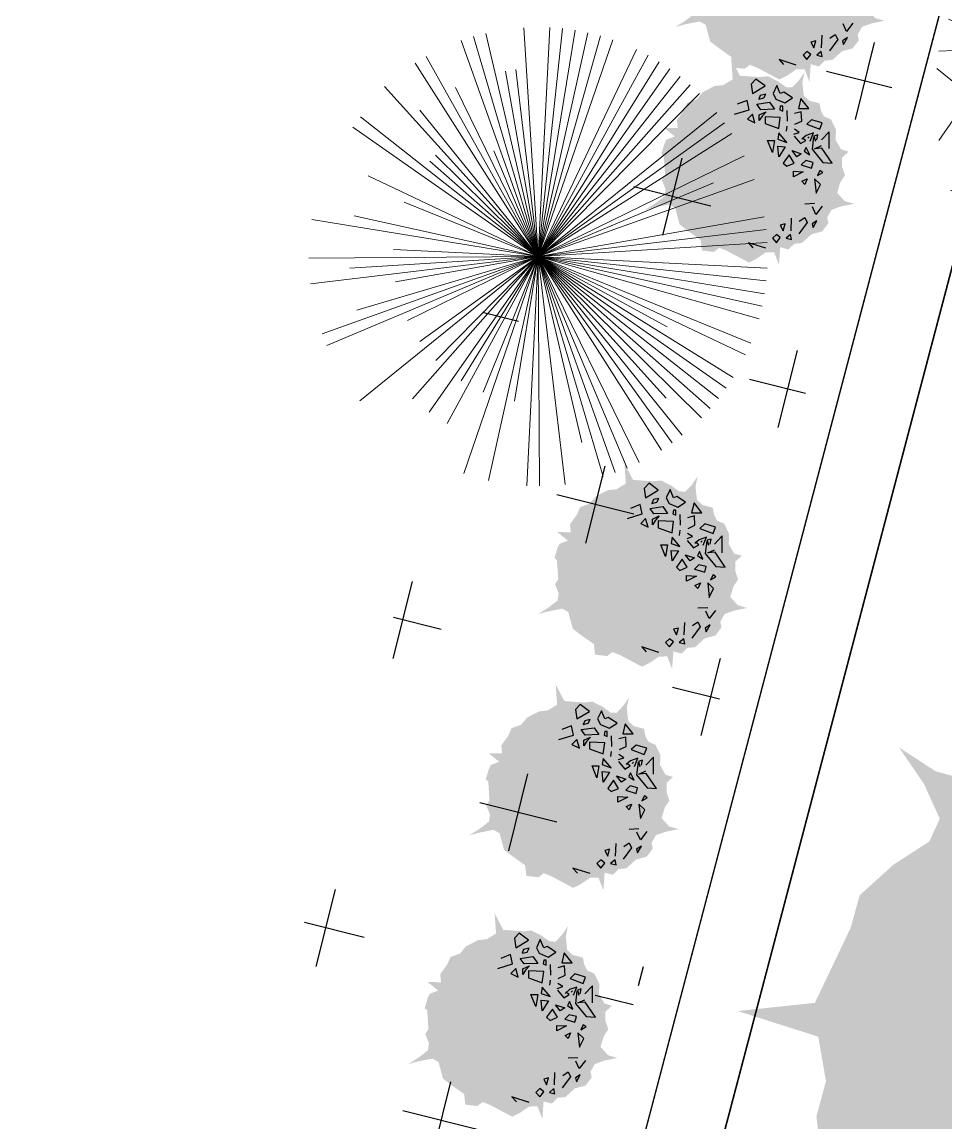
# Model space of a CAD drawing. Header units: millimetres. Extents: x 1933 to 24107, y 1228 to 18074.
# Drawn here: x 4889 to 6737, y 14646 to 16848 of the extents above; entities that cross this region are included whole.
import ezdxf

# ---------------------------------------------------------------- set-up
doc = ezdxf.new("R2010")
doc.units = ezdxf.units.MM
doc.layers.add('marc det', color=74, linetype='Continuous', lineweight=18)
doc.styles.add('ATTR', font='romans.shx', dxfattribs={"width": 0.8, "height": 0.470416})

# ---------------------------------------------------------------- blocks, each defined once
blk = doc.blocks.new('tree')
at = {"lineweight": 40}
h = blk.add_hatch(color=3, dxfattribs=at)
h.paths.add_polyline_path([(84231.3, 35912.4), (84146.1, 35942.2), (84091.9, 35882.6), (84169.3, 35852.8)])
h.paths.add_polyline_path([(84396.8, 35725), (84396.8, 35811.9), (84493.6, 35811.9), (84474.2, 35737.4)])
h.paths.add_polyline_path([(84138.3, 35525.2), (84053.1, 35485.5), (84084.1, 35406), (84153.8, 35455.7)])
h.paths.add_polyline_path([(84153.8, 34850.1), (84091.9, 34790.5), (84115.1, 34721), (84177, 34760.7)])
h.paths.add_polyline_path([(84512, 35088.3), (84434.6, 35038.7), (84442.3, 34939.4), (84519.7, 34999)])
h.paths.add_polyline_path([(84832.4, 34483.9), (84784, 34421.9), (84842.1, 34335), (84909.9, 34409.5)])
h.paths.add_polyline_path([(85114.1, 34634.1), (85114.1, 34574.5), (85152.8, 34544.8), (85230.3, 34544.8), (85214.8, 34624.2), (85168.3, 34634.1)])
h.paths.add_polyline_path([(85481, 34260.6), (85403.6, 34310.2), (85297.1, 34248.2), (85393.9, 34198.5)])
h.paths.add_polyline_path([(85810.1, 34359.8), (85868.2, 34397.1), (85936, 34335), (85877.9, 34297.8)])
h.paths.add_polyline_path([(86013.4, 34682.5), (85984.4, 34620.5), (86042.5, 34558.4), (86071.5, 34620.5)])
h.paths.add_polyline_path([(85950.5, 34946.9), (85950.5, 35016.4), (86043.4, 35066), (86043.4, 34986.6)])
h.paths.add_polyline_path([(86390, 35217.4), (86467.5, 35267), (86529.4, 35217.4), (86459.7, 35167.8)])
h.paths.add_polyline_path([(86353.2, 35435.8), (86376.4, 35485.5), (86477.1, 35485.5), (86430.7, 35425.9)])
h.paths.add_polyline_path([(86149, 35576.1), (86100.6, 35613.3), (86119.9, 35687.8), (86168.3, 35675.3)])
h.paths.add_polyline_path([(85597.2, 35936), (85558.4, 35873.9), (85655.3, 35799.4), (85684.3, 35886.3)])
h.paths.add_polyline_path([(85858.5, 36345.5), (85771.4, 36320.7), (85771.4, 36246.2), (85858.5, 36258.6)])
h.paths.add_polyline_path([(85483.9, 36403.8), (85569.1, 36443.5), (85623.3, 36393.9), (85553.6, 36354.2)])
h.paths.add_polyline_path([(84963.1, 36451), (84846.9, 36421.2), (84924.4, 36361.6), (85032.8, 36381.5)])
h.paths.add_polyline_path([(84517.8, 36359.2), (84494.6, 36279.7), (84564.3, 36230.1), (84587.5, 36309.5)])
h.paths.add_polyline_path([(85207.1, 35356.4), (85168.3, 35346.5), (85160.6, 35316.7), (85191.6, 35326.6)])
at = {"lineweight": 60}
h = blk.add_hatch(color=46, dxfattribs=at)
h.paths.add_polyline_path([(85207.1, 35356.4), (85168.3, 35346.5), (85160.6, 35316.7), (85191.6, 35326.6)], flags=16)
h.paths.add_polyline_path([(84323.9, 34474.4), (84641.7, 34800.4), (84750.1, 35088.3), (84912.8, 35187.6), (85098.6, 35207.5), (85145.1, 34919.5), (85052.2, 34661.4), (84541, 34373.5), (85090.9, 34611.8), (85222.5, 34889.8), (85199.3, 35197.6), (85439.4, 34919.5), (85416.2, 34641.6), (85524.6, 34403.3), (85462.6, 34631.6), (85787.9, 34462.8), (85470.4, 34681.3), (85501.3, 34869.9), (85803.4, 34879.8), (85493.6, 34929.5), (85253.5, 35227.3), (85795.6, 35416), (86291.3, 35386.2), (86082.2, 35435.8), (86260.3, 35703.9), (86028, 35445.8), (85803.4, 35465.6), (86229.3, 36051.4), (85702.7, 35455.7), (85261.3, 35346.5), (85121.9, 35862.7), (85307.7, 35972), (85633, 35932.2), (85354.2, 36021.6), (85416.2, 36091.1), (85392.9, 36339.3), (85385.2, 36101), (85067.7, 35962), (85052.2, 35842.9), (84959.2, 35962), (84843.1, 36190.4), (84889.5, 35912.4), (85075.4, 35644.3), (85114.1, 35316.7), (84719.2, 35564.9), (84502.3, 35912.4), (84688.2, 35545), (84974.7, 35277), (84742.4, 35167.8), (84680.4, 35167.8), (84378.4, 35723.7), (84444.2, 35520.2), (84169.3, 35535.1), (84486.8, 35465.6), (84610.7, 35138), (84272.8, 35168.9), (84657.2, 35078.4), (84595.3, 34830.2)])
at = {"color": 62}
for p, q in [((85182.6, 36608.4), (85028.9, 36359.2)), ((85307.7, 36597.4), (85392.9, 36319.4)), ((84757.9, 36250), (84812.1, 36547.8)), ((85425.8, 36351.7), (85619.4, 36540.4)), ((85594.3, 35972), (85803.4, 36428.7)), ((84533.3, 36418.7), (84843.1, 36190.4)), ((84525.6, 35912.4), (84432.6, 36359.2)), ((85028.9, 36359.2), (84943.7, 36041.4)), ((85385.2, 36101), (85392.9, 36339.3)), ((85408.4, 36349.2), (85416.2, 36091.1)), ((86082.2, 36240), (86035.7, 35842.9)), ((84471.3, 36170.5), (84239, 36180.4)), ((84843.1, 36190.4), (84889.5, 35912.4)), ((85633, 35932.2), (86159.6, 36150.7)), ((85067.7, 35962), (85377.4, 36101)), ((85416.2, 36091.1), (85354.2, 36021.6)), ((84502.3, 35912.4), (84153.8, 36071.2)), ((84153.8, 36061.3), (84293.2, 35773.4)), ((84943.7, 36041.4), (84959.2, 35962)), ((85702.7, 35455.7), (86229.3, 36061.3)), ((86229.3, 36051.4), (85803.4, 35465.6)), ((85361.9, 36021.6), (85594.3, 35972)), ((84959.2, 35962), (85052.2, 35842.9)), ((85052.2, 35842.9), (85067.7, 35962)), ((85121.9, 35862.7), (85307.7, 35972)), ((85307.7, 35972), (85633, 35932.2)), ((84688.2, 35545), (84502.3, 35912.4)), ((84719.2, 35564.9), (84525.6, 35912.4)), ((84889.5, 35912.4), (85075.4, 35644.3)), ((86268, 35703.9), (86299, 35932.2)), ((84378.4, 35723.7), (84045.4, 35872.7)), ((85253.5, 35356.4), (85121.9, 35862.7)), ((84177, 35803.2), (83991.2, 35763.5)), ((84680.4, 35167.8), (84378.4, 35723.7)), ((86028, 35445.8), (86260.3, 35703.9)), ((86260.3, 35703.9), (86082.2, 35445.8)), ((86268, 35703.9), (86407.4, 35654.2)), ((83967.9, 35654.2), (84184.8, 35555)), ((84440.4, 35535.1), (84378.4, 35664.2)), ((85075.4, 35644.3), (85114.1, 35326.6)), ((84184.8, 35555), (84448.1, 35505.3)), ((84974.7, 35286.9), (84688.2, 35545)), ((85114.1, 35316.7), (84719.2, 35564.9)), ((86283.5, 35416), (86422.9, 35574.8)), ((84169.3, 35535.1), (83929.2, 35525.2)), ((84486.8, 35465.6), (84169.3, 35535.1)), ((84448.1, 35505.3), (84440.4, 35535.1)), ((84277.7, 35167.8), (83921.5, 35455.7)), ((84610.7, 35138), (84486.8, 35465.6)), ((85261.3, 35346.5), (85702.7, 35455.7)), ((85803.4, 35465.6), (86028, 35445.8)), ((85253.5, 35227.3), (85795.6, 35416)), ((85795.6, 35416), (86291.3, 35386.2)), ((86082.2, 35435.8), (86283.5, 35416)), ((86291.3, 35386.2), (86415.2, 35108.2)), ((84053.1, 35346.5), (83929.2, 35167.8)), ((84974.7, 35277), (84742.4, 35167.8)), ((85098.6, 35207.5), (84912.8, 35187.6)), ((85098.6, 35207.5), (85145.1, 34919.5)), ((85199.3, 35197.6), (85439.4, 34919.5)), ((85253.5, 35217.4), (85493.6, 34929.5)), ((84277.7, 35167.8), (84107.3, 34969.2)), ((84657.2, 35078.4), (84277.7, 35167.8)), ((84285.5, 35167.8), (84610.7, 35138)), ((84742.4, 35167.8), (84680.4, 35167.8)), ((84912.8, 35187.6), (84750.1, 35088.3)), ((85199.3, 35187.6), (85222.5, 34889.8)), ((84595.3, 34830.2), (84657.2, 35078.4)), ((84750.1, 35088.3), (84641.7, 34800.4)), ((84169.3, 35028.8), (84246.7, 34860)), ((84084.1, 34909.6), (83975.7, 34969.2)), ((84107.3, 34969.2), (84053.1, 34790.5)), ((85493.6, 34929.5), (86376.4, 34929.5)), ((85145.1, 34919.5), (85052.2, 34661.4)), ((85222.5, 34889.8), (85090.9, 34611.8)), ((85439.4, 34919.5), (85416.2, 34641.6)), ((84246.7, 34860), (84177, 34582)), ((85501.3, 34869.9), (85470.4, 34681.3)), ((85501.3, 34869.9), (85803.4, 34879.8)), ((85803.4, 34879.8), (85935, 34621.7)), ((84293.2, 34433.1), (84587.5, 34830.2)), ((84641.7, 34800.4), (84293.2, 34443)), ((85880.8, 34730.9), (86182.8, 34641.6)), ((85470.4, 34681.3), (85787.9, 34482.7)), ((85052.2, 34661.4), (84541, 34383.4)), ((85416.2, 34641.6), (85524.6, 34403.3)), ((85454.9, 34641.6), (85648.5, 34184.9)), ((85462.6, 34631.6), (85787.9, 34462.8)), ((85090.9, 34611.8), (84541, 34373.5)), ((85787.9, 34482.7), (86074.4, 34413.2)), ((85787.9, 34462.8), (85803.4, 34254.4)), ((84703.7, 34433.1), (84726.9, 34174.9)), ((85524.6, 34403.3), (85447.1, 34115.4)), ((84541, 34373.5), (84502.3, 34284.1))]:
    blk.add_line(p, q, dxfattribs=at)
for points in [[(84963.1, 36451), (84846.9, 36421.2), (84924.4, 36361.6), (85032.8, 36381.5)], [(85483.9, 36403.8), (85569.1, 36443.5), (85623.3, 36393.9), (85553.6, 36354.2)], [(84517.8, 36359.2), (84494.6, 36279.7), (84564.3, 36230.1), (84587.5, 36309.5)], [(85858.5, 36345.5), (85771.4, 36320.7), (85771.4, 36246.2), (85858.5, 36258.6)], [(84231.3, 35912.4), (84146.1, 35942.2), (84091.9, 35882.6), (84169.3, 35852.8)], [(85597.2, 35936), (85558.4, 35873.9), (85655.3, 35799.4), (85684.3, 35886.3)], [(84396.8, 35725), (84396.8, 35811.9), (84493.6, 35811.9), (84474.2, 35737.4)], [(86149, 35576.1), (86100.6, 35613.3), (86119.9, 35687.8), (86168.3, 35675.3)], [(84138.3, 35525.2), (84053.1, 35485.5), (84084.1, 35406), (84153.8, 35455.7)], [(86353.2, 35435.8), (86376.4, 35485.5), (86477.1, 35485.5), (86430.7, 35425.9)], [(85207.1, 35356.4), (85168.3, 35346.5), (85160.6, 35316.7), (85191.6, 35326.6)], [(86390, 35217.4), (86467.5, 35267), (86529.4, 35217.4), (86459.7, 35167.8)], [(84512, 35088.3), (84434.6, 35038.7), (84442.3, 34939.4), (84519.7, 34999)], [(85950.5, 34946.9), (85950.5, 35016.4), (86043.4, 35066), (86043.4, 34986.6)], [(84153.8, 34850.1), (84091.9, 34790.5), (84115.1, 34721), (84177, 34760.7)], [(86013.4, 34682.5), (85984.4, 34620.5), (86042.5, 34558.4), (86071.5, 34620.5)], [(85114.1, 34634.1), (85114.1, 34574.5), (85152.8, 34544.8), (85230.3, 34544.8), (85214.8, 34624.2), (85168.3, 34634.1)], [(84832.4, 34483.9), (84784, 34421.9), (84842.1, 34335), (84909.9, 34409.5)], [(85810.1, 34359.8), (85868.2, 34397.1), (85936, 34335), (85877.9, 34297.8)], [(85481, 34260.6), (85403.6, 34310.2), (85297.1, 34248.2), (85393.9, 34198.5)]]:
    blk.add_lwpolyline(points, close=True, dxfattribs=at)
at = {"style": 'ATTR', "width": 0.8, "flags": 9}
blk.add_attdef('ESTCODE', (85168.3, 35346.5), '', height=0.00522, dxfattribs=at)

msp = doc.modelspace()

# ---------------------------------------------------------------- hatches: boundary and pattern name
h = msp.add_hatch()
h.set_pattern_fill('CROSS', color=92, scale=50, angle=75.9543, style=0)
h.set_pattern_definition([(75.9543, (117758.94, -400964.55), (-230.95161, 385.06344), [158.75, -476.25]), (165.9543, (117855.2, -400906.8), (-385.06344, -230.95161), [158.75, -476.25])])
h.paths.add_polyline_path([(6337.3, 18073.6), (3983.1, 10004.2), (4310.6, 9915.5, 0.425509), (4781.4, 10237.2), (5123.8, 11376.4), (6728.2, 17069.7, 0.355067)])
at = {"layer": 'marc det'}
for points in [[(6256.6, 16842.1), (6265.5, 16808.9), (6279.5, 16797.9), (6307.7, 16777.9), (6310.1, 16756.8), (6334.4, 16754), (6344.7, 16762.1), (6360.1, 16756), (6403.9, 16732.7), (6419, 16740.2), (6437.8, 16753), (6454.4, 16753.2), (6464.1, 16727.8), (6466.6, 16763.3), (6482.9, 16758.9), (6494.9, 16770.3), (6510.1, 16771.8), (6529.2, 16789.2), (6550.6, 16795), (6562.8, 16811.1), (6560.5, 16822.8), (6569.4, 16838.2), (6589.3, 16845.2), (6614.5, 16850.1), (6595.6, 16855.6), (6580.4, 16872.3), (6587, 16893.4), (6596.1, 16907.4), (6590.3, 16924.5), (6590.3, 16942.7), (6603.4, 16954.4), (6588.3, 16959.1), (6577.4, 16978.2), (6578.2, 16998.1), (6568.2, 17019), (6553.9, 17025.3), (6548.2, 17036.3), (6545.3, 17051), (6525.3, 17056.2), (6513.8, 17066.1), (6510.9, 17092.9), (6515.2, 17113.5), (6503.2, 17095.9), (6490.4, 17082.8), (6478.4, 17083.5), (6461.8, 17095.4), (6442.1, 17105.2), (6425.8, 17103.5), (6386.1, 17106.4), (6368.9, 17139.5), (6371.5, 17098.9), (6353, 17087.7), (6335.6, 17085.8), (6311.9, 17073.5), (6299.3, 17058.9), (6280.5, 17052.1), (6273.9, 17037.1), (6260, 17017.7), (6261.6, 17001.6), (6234.6, 17002), (6255.8, 16984.9), (6239.2, 16978.6), (6234.9, 16970.2), (6229, 16949.8), (6233.8, 16945.6), (6236.5, 16908.1), (6230.2, 16897.7), (6237.4, 16879.4), (6235.4, 16865.3), (6216.8, 16851), (6195.7, 16837.7), (6216, 16843.2), (6244.6, 16848.8)], [(6195.5, 16476), (6204.4, 16442.8), (6218.4, 16431.8), (6246.6, 16411.8), (6249.1, 16390.7), (6273.3, 16387.9), (6283.6, 16396), (6299.1, 16389.9), (6342.8, 16366.5), (6357.9, 16374.1), (6376.8, 16386.9), (6393.3, 16387.1), (6403.1, 16361.7), (6405.6, 16397.2), (6421.9, 16392.8), (6433.9, 16404.2), (6449, 16405.7), (6468.1, 16423.1), (6489.5, 16428.9), (6501.8, 16445), (6499.5, 16456.7), (6508.3, 16472.1), (6528.3, 16479.1), (6553.4, 16484), (6534.5, 16489.5), (6519.4, 16506.2), (6525.9, 16527.3), (6535, 16541.3), (6529.3, 16558.4), (6529.3, 16576.6), (6542.4, 16588.3), (6527.2, 16593), (6516.3, 16612.1), (6517.2, 16632), (6507.1, 16652.9), (6492.8, 16659.2), (6487.1, 16670.2), (6484.2, 16684.9), (6464.2, 16690.1), (6452.8, 16700), (6449.9, 16726.8), (6454.1, 16747.4), (6442.2, 16729.8), (6429.3, 16716.7), (6417.3, 16717.4), (6400.7, 16729.3), (6381, 16739.1), (6364.7, 16737.4), (6325, 16740.3), (6307.8, 16773.4), (6310.5, 16732.8), (6291.9, 16721.6), (6274.5, 16719.7), (6250.8, 16707.4), (6238.3, 16692.8), (6219.4, 16686), (6212.9, 16671), (6198.9, 16651.6), (6200.5, 16635.5), (6173.5, 16635.9), (6194.7, 16618.8), (6178.1, 16612.5), (6173.9, 16604.1), (6167.9, 16583.7), (6172.8, 16579.5), (6175.4, 16542), (6169.1, 16531.6), (6176.3, 16513.3), (6174.3, 16499.2), (6155.8, 16484.9), (6134.7, 16471.6), (6154.9, 16477.1), (6183.5, 16482.7)], [(5981.8, 15667.5), (5990.7, 15634.3), (6004.7, 15623.3), (6032.9, 15603.3), (6035.4, 15582.2), (6059.6, 15579.4), (6069.9, 15587.5), (6085.3, 15581.4), (6129.1, 15558.1), (6144.2, 15565.6), (6163, 15578.4), (6179.6, 15578.7), (6189.4, 15553.2), (6191.9, 15588.7), (6208.2, 15584.3), (6220.1, 15595.8), (6235.3, 15597.2), (6254.4, 15614.7), (6275.8, 15620.4), (6288.1, 15636.5), (6285.8, 15648.2), (6294.6, 15663.6), (6314.6, 15670.6), (6339.7, 15675.6), (6320.8, 15681), (6305.7, 15697.8), (6312.2, 15718.8), (6321.3, 15732.8), (6315.6, 15749.9), (6315.5, 15768.2), (6328.7, 15779.9), (6313.5, 15784.5), (6302.6, 15803.6), (6303.5, 15823.6), (6293.4, 15844.4), (6279.1, 15850.7), (6273.4, 15861.8), (6270.5, 15876.4), (6250.5, 15881.6), (6239.1, 15891.5), (6236.2, 15918.3), (6240.4, 15938.9), (6228.5, 15921.4), (6215.6, 15908.2), (6203.6, 15908.9), (6187, 15920.8), (6167.3, 15930.6), (6151, 15929), (6111.3, 15931.8), (6094.1, 15964.9), (6096.8, 15924.4), (6078.2, 15913.1), (6060.8, 15911.2), (6037.1, 15898.9), (6024.6, 15884.3), (6005.7, 15877.6), (5999.2, 15862.6), (5985.2, 15843.1), (5986.8, 15827), (5959.8, 15827.5), (5981, 15810.3), (5964.4, 15804), (5960.2, 15795.6), (5954.2, 15775.2), (5959.1, 15771), (5961.7, 15733.5), (5955.4, 15723.2), (5962.6, 15704.8), (5960.6, 15690.7), (5942.1, 15676.4), (5921, 15663.1), (5941.2, 15668.7), (5969.8, 15674.3)], [(5844.4, 15225.1), (5853.3, 15191.9), (5867.3, 15181), (5895.5, 15160.9), (5898, 15139.9), (5922.3, 15137), (5932.5, 15145.1), (5948, 15139), (5991.7, 15115.7), (6006.8, 15123.2), (6025.7, 15136.1), (6042.2, 15136.3), (6052, 15110.8), (6054.5, 15146.3), (6070.8, 15141.9), (6082.8, 15153.4), (6097.9, 15154.9), (6117, 15172.3), (6138.4, 15178), (6150.7, 15194.1), (6148.4, 15205.8), (6157.2, 15221.3), (6177.2, 15228.2), (6202.3, 15233.2), (6183.5, 15238.6), (6168.3, 15255.4), (6174.8, 15276.5), (6183.9, 15290.4), (6178.2, 15307.5), (6178.2, 15325.8), (6191.3, 15337.5), (6176.1, 15342.1), (6165.3, 15361.3), (6166.1, 15381.2), (6156, 15402), (6141.7, 15408.4), (6136, 15419.4), (6133.1, 15434), (6113.1, 15439.2), (6101.7, 15449.2), (6098.8, 15476), (6103, 15496.6), (6091.1, 15479), (6078.2, 15465.8), (6066.2, 15466.5), (6049.7, 15478.5), (6029.9, 15488.3), (6013.6, 15486.6), (5973.9, 15489.4), (5956.7, 15522.5), (5959.4, 15482), (5940.8, 15470.7), (5923.4, 15468.8), (5899.7, 15456.6), (5887.2, 15441.9), (5868.3, 15435.2), (5861.8, 15420.2), (5847.8, 15400.7), (5849.4, 15384.6), (5822.4, 15385.1), (5843.6, 15368), (5827, 15361.7), (5822.8, 15353.2), (5816.8, 15332.9), (5821.7, 15328.7), (5824.3, 15291.1), (5818, 15280.8), (5825.2, 15262.4), (5823.2, 15248.3), (5804.7, 15234.1), (5783.6, 15220.8), (5803.8, 15226.3), (5832.4, 15231.9)], [(7302.1, 13983), (7444.3, 13967.1), (7507.9, 14004.8), (7628.3, 14083.5), (7713.7, 14061.1), (7761.5, 14150.9), (7745.7, 14202.9), (7792.7, 14253.5), (7949.4, 14387.5), (7943.2, 14457.5), (7922.1, 14550), (7946.4, 14614.5), (8059.8, 14613.6), (7926.2, 14677.2), (7967.9, 14733.6), (7941.6, 14797.4), (7959, 14858.3), (7920.4, 14958.7), (7930.7, 15050.4), (7886.9, 15122.3), (7838, 15131.1), (7791.7, 15188.7), (7795, 15276.7), (7813.9, 15381.6), (7764.3, 15316.7), (7676.3, 15283.4), (7604.6, 15340.7), (7564.4, 15397.2), (7489.4, 15401), (7418.6, 15428.5), (7393.2, 15497.1), (7352.3, 15445.5), (7261.6, 15432.3), (7185.6, 15465.8), (7089.7, 15458.5), (7043.5, 15412.8), (6992.1, 15407.3), (6931, 15418.4), (6880.5, 15348.8), (6824.8, 15319.5), (6716.5, 15348.9), (6643.1, 15396.7), (6693, 15323.7), (6724.6, 15254), (6703.7, 15208.5), (6632.3, 15162.4), (6564.4, 15100.9), (6546.2, 15035.3), (6474.9, 14885.8), (6320.6, 14869.4), (6481.6, 14818.1), (6497.1, 14729.2), (6478, 14658.8), (6489.6, 14548.5), (6527.3, 14477.7), (6524.8, 14394.4), (6572.9, 14346.4), (6627.1, 14262.7), (6691.8, 14244.4), (6649.2, 14140.6), (6747.7, 14196.6), (6746.9, 14122.9), (6773.2, 14093.6), (6842.9, 14039.6), (6866.6, 14052), (7015.9, 14005.3), (7046.5, 13965.3), (7128.5, 13965.3), (7180, 13936.2), (7207.3, 13842.7), (7226.7, 13740.8), (7236.1, 13827.7), (7257.7, 13946.8)], [(5722.3, 14767.5), (5731.2, 14734.3), (5745.2, 14723.4), (5773.4, 14703.3), (5775.9, 14682.2), (5800.1, 14679.4), (5810.4, 14687.5), (5825.8, 14681.4), (5869.6, 14658.1), (5884.7, 14665.6), (5903.5, 14678.4), (5920.1, 14678.7), (5929.9, 14653.2), (5932.4, 14688.7), (5948.7, 14684.3), (5960.6, 14695.8), (5975.8, 14697.2), (5994.9, 14714.7), (6016.3, 14720.4), (6028.6, 14736.5), (6026.3, 14748.2), (6035.1, 14763.6), (6055.1, 14770.6), (6080.2, 14775.6), (6061.3, 14781), (6046.2, 14797.8), (6052.7, 14818.8), (6061.8, 14832.8), (6056.1, 14849.9), (6056, 14868.2), (6069.2, 14879.9), (6054, 14884.5), (6043.1, 14903.6), (6044, 14923.6), (6033.9, 14944.4), (6019.6, 14950.7), (6013.9, 14961.8), (6011, 14976.4), (5991, 14981.6), (5979.6, 14991.5), (5976.7, 15018.3), (5980.9, 15038.9), (5969, 15021.4), (5956.1, 15008.2), (5944.1, 15008.9), (5927.5, 15020.8), (5907.8, 15030.6), (5891.5, 15029), (5851.8, 15031.8), (5834.6, 15064.9), (5837.3, 15024.4), (5818.7, 15013.1), (5801.3, 15011.2), (5777.6, 14998.9), (5765.1, 14984.3), (5746.2, 14977.6), (5739.7, 14962.6), (5725.7, 14943.1), (5727.3, 14927), (5700.3, 14927.5), (5721.5, 14910.3), (5704.9, 14904), (5700.7, 14895.6), (5694.7, 14875.2), (5699.6, 14871), (5702.2, 14833.5), (5695.9, 14823.2), (5703.1, 14804.8), (5701.1, 14790.7), (5682.6, 14776.4), (5661.5, 14763.2), (5681.7, 14768.7), (5710.3, 14774.3)]]:
    msp.add_hatch(color=102, dxfattribs=at).paths.add_polyline_path(points)

# ---------------------------------------------------------------- linework, layer by layer
for p, q in [((6994.3, 17890.7), (3041.8, 2880.8)), ((7146.7, 17867.5), (3194.3, 2857.7))]:
    msp.add_line(p, q)
at = {"color": 96}
for p, q in [((6538.1, 16828.9), (6531.2, 16843.9)), ((6550.8, 16845.2), (6538.1, 16828.9)), ((6476.6, 16810), (6466.9, 16807.5)), ((6466.9, 16807.5), (6472.7, 16796.3)), ((6472.7, 16796.3), (6476.6, 16810)), ((6488.4, 16796.3), (6489.3, 16821.3)), ((6520.5, 16812.6), (6503.9, 16790.1)), ((6504.9, 16815.1), (6515.6, 16822.6)), ((6515.6, 16822.6), (6520.5, 16812.6)), ((6540.1, 16816.4), (6530.3, 16810.1)), ((6530.3, 16810.1), (6532.2, 16802.6)), ((6532.2, 16802.6), (6540.1, 16816.4)), ((6459, 16788.7), (6451.2, 16781.2)), ((6451.2, 16781.2), (6459, 16772.4)), ((6466.9, 16782.5), (6459, 16788.7)), ((6459, 16772.4), (6466.9, 16782.5)), ((6487.4, 16788.7), (6478.6, 16781.2)), ((6478.6, 16781.2), (6489.3, 16778.7)), ((6489.3, 16778.7), (6487.4, 16788.7)), ((6403.3, 16772.4), (6412.1, 16762.4)), ((6437.5, 16761.2), (6403.3, 16772.4)), ((6356.9, 16733.4), (6347.2, 16723.4)), ((6347.2, 16723.4), (6350.1, 16704.6)), ((6350.1, 16704.6), (6375.5, 16719.7)), ((6375.5, 16719.7), (6356.9, 16733.4)), ((6399, 16720.9), (6391.2, 16704.6)), ((6405.8, 16704.6), (6399, 16720.9)), ((6365.7, 16700.9), (6362.8, 16693.3)), ((6362.8, 16693.3), (6372.6, 16695.8)), ((6376.5, 16703.4), (6365.7, 16700.9)), ((6372.6, 16695.8), (6376.5, 16703.4)), ((6391.2, 16704.6), (6397, 16693.3)), ((6397, 16693.3), (6414.6, 16685.8)), ((6412.6, 16707.1), (6405.8, 16704.6)), ((6430.2, 16695.8), (6412.6, 16707.1)), ((6414.6, 16685.8), (6430.2, 16695.8)), ((6446.9, 16694.6), (6442, 16674.5)), ((6462.5, 16674.5), (6446.9, 16694.6)), ((6313.9, 16663.2), (6343.2, 16672)), ((6339.3, 16690.8), (6319.8, 16683.3)), ((6343.2, 16672), (6339.3, 16690.8)), ((6358.9, 16683.3), (6384.3, 16687.1)), ((6366.7, 16672), (6358.9, 16683.3)), ((6394.1, 16673.3), (6366.7, 16672)), ((6384.3, 16687.1), (6394.1, 16673.3)), ((6405.8, 16679.5), (6404.8, 16672)), ((6404.8, 16672), (6410.7, 16669.5)), ((6410.7, 16679.5), (6405.8, 16679.5)), ((6410.7, 16669.5), (6410.7, 16679.5)), ((6418.5, 16670.8), (6419.5, 16649.5)), ((6442, 16674.5), (6462.5, 16674.5)), ((6350.1, 16663.2), (6340.3, 16653.2)), ((6340.3, 16653.2), (6355, 16645.7)), ((6355, 16645.7), (6350.1, 16663.2)), ((6363.8, 16662), (6377.5, 16668.3)), ((6363.8, 16650.7), (6363.8, 16662)), ((6369.6, 16659.5), (6363.8, 16650.7)), ((6377.5, 16668.3), (6369.6, 16659.5)), ((6375.5, 16658.2), (6375.5, 16644.5)), ((6405.8, 16657), (6375.5, 16658.2)), ((6402.9, 16634.4), (6405.8, 16657)), ((6447.7, 16668.3), (6434, 16664.6)), ((6435, 16643.3), (6448.7, 16649.5)), ((6448.7, 16649.5), (6447.7, 16668.3)), ((6468.2, 16652), (6458.5, 16643.3)), ((6489.7, 16645.8), (6468.2, 16652)), ((6375.5, 16644.5), (6402.9, 16634.4)), ((6418.5, 16639.4), (6417.5, 16629.4)), ((6433, 16623.2), (6443.8, 16627)), ((6443.8, 16627), (6434, 16633.3)), ((6458.5, 16643.3), (6484.9, 16633.3)), ((6484.9, 16633.3), (6489.7, 16645.8)), ((6503.4, 16628.2), (6487.8, 16611.9)), ((6503.4, 16594.4), (6503.4, 16628.2)), ((6390.2, 16586.8), (6380.4, 16610.6)), ((6380.4, 16610.6), (6394.1, 16610.6)), ((6394.1, 16610.6), (6390.2, 16586.8)), ((6402.9, 16625.7), (6400.9, 16613.1)), ((6400.9, 16613.1), (6418.5, 16606.9)), ((6418.5, 16606.9), (6402.9, 16625.7)), ((6433.2, 16619.4), (6445.9, 16604.4)), ((6445.9, 16604.4), (6456.6, 16610.6)), ((6457.5, 16620.7), (6448.7, 16613.2)), ((6456.6, 16610.6), (6449.8, 16615.6)), ((6472.1, 16625.7), (6457.5, 16620.7)), ((6460.5, 16615.6), (6463.5, 16618.1)), ((6465.3, 16609.4), (6472.1, 16625.7)), ((6472.3, 16618.1), (6469.4, 16593.1)), ((6480.9, 16622), (6473.1, 16619.5)), ((6473.1, 16619.5), (6476.1, 16609.4)), ((6479, 16611.9), (6480.9, 16622)), ((6400.9, 16599.3), (6415.6, 16598.1)), ((6402.9, 16578), (6400.9, 16599.3)), ((6415.6, 16598.1), (6402.9, 16578)), ((6439.1, 16578), (6429.3, 16590.6)), ((6429.3, 16590.6), (6447.8, 16584.3)), ((6447.8, 16584.3), (6439.1, 16578)), ((6457.6, 16596.8), (6453.7, 16589.3)), ((6453.7, 16589.3), (6464.5, 16581.8)), ((6464.5, 16581.8), (6457.6, 16596.8)), ((6469.4, 16593.1), (6490.8, 16566.7)), ((6474.2, 16594.3), (6487.9, 16600.6)), ((6488.9, 16595.6), (6474.2, 16594.3)), ((6509.4, 16565.5), (6488.9, 16595.6)), ((6423.4, 16581.8), (6411.7, 16565.5)), ((6411.7, 16565.5), (6418.5, 16559.2)), ((6418.5, 16559.2), (6433.2, 16565.5)), ((6433.2, 16565.5), (6423.4, 16581.8)), ((6456.6, 16570.5), (6447.8, 16561.7)), ((6447.8, 16561.7), (6468.4, 16555.5)), ((6471.3, 16566.7), (6456.6, 16570.5)), ((6468.4, 16555.5), (6471.3, 16566.7)), ((6490.8, 16566.7), (6509.4, 16565.5)), ((6432.2, 16537.9), (6432.2, 16549.2)), ((6432.2, 16549.2), (6451.8, 16547.9)), ((6451.8, 16547.9), (6432.2, 16537.9)), ((6485, 16550.5), (6480.1, 16540.4)), ((6480.1, 16540.4), (6490.8, 16546.7)), ((6490.8, 16546.7), (6485, 16550.5)), ((6448.8, 16529.2), (6459.6, 16534.2)), ((6454.7, 16522.9), (6448.8, 16529.2)), ((6459.6, 16534.2), (6454.7, 16522.9)), ((6474.2, 16534.2), (6477.2, 16505.3)), ((6486, 16522.9), (6474.2, 16534.2)), ((6477.2, 16505.3), (6486, 16522.9)), ((6454.7, 16484), (6474.2, 16485.3)), ((6477, 16462.8), (6470.2, 16477.8)), ((6489.7, 16479.1), (6477, 16462.8)), ((6427.3, 16430.2), (6428.3, 16455.2)), ((6443.8, 16449), (6454.6, 16456.5)), ((6454.6, 16456.5), (6459.4, 16446.5)), ((6479, 16450.3), (6469.2, 16444)), ((6471.2, 16436.5), (6479, 16450.3)), ((6415.6, 16443.9), (6405.8, 16441.4)), ((6405.8, 16441.4), (6411.7, 16430.2)), ((6411.7, 16430.2), (6415.6, 16443.9)), ((6459.4, 16446.5), (6442.8, 16424)), ((6469.2, 16444), (6471.2, 16436.5)), ((6342.3, 16406.3), (6351.1, 16396.3)), ((6376.5, 16395.1), (6342.3, 16406.3)), ((6398, 16422.6), (6390.2, 16415.1)), ((6390.2, 16415.1), (6398, 16406.3)), ((6405.8, 16416.4), (6398, 16422.6)), ((6398, 16406.3), (6405.8, 16416.4)), ((6426.3, 16422.6), (6417.5, 16415.1)), ((6417.5, 16415.1), (6428.3, 16412.6)), ((6428.3, 16412.6), (6426.3, 16422.6)), ((6143.2, 15925), (6133.5, 15914.9)), ((6161.8, 15911.2), (6143.2, 15925)), ((6133.5, 15914.9), (6136.4, 15896.1)), ((6136.4, 15896.1), (6161.8, 15911.2)), ((6185.3, 15912.4), (6177.4, 15896.1)), ((6192.1, 15896.1), (6185.3, 15912.4)), ((6125.6, 15882.4), (6106.1, 15874.8)), ((6129.5, 15863.6), (6125.6, 15882.4)), ((6145.2, 15874.8), (6170.6, 15878.6)), ((6152, 15892.4), (6149.1, 15884.9)), ((6149.1, 15884.9), (6158.9, 15887.4)), ((6162.8, 15894.9), (6152, 15892.4)), ((6158.9, 15887.4), (6162.8, 15894.9)), ((6170.6, 15878.6), (6180.4, 15864.8)), ((6177.4, 15896.1), (6183.3, 15884.9)), ((6183.3, 15884.9), (6200.9, 15877.3)), ((6198.9, 15898.6), (6192.1, 15896.1)), ((6216.5, 15887.4), (6198.9, 15898.6)), ((6200.9, 15877.3), (6216.5, 15887.4)), ((6233.2, 15886.1), (6228.3, 15866.1)), ((6248.8, 15866.1), (6233.2, 15886.1)), ((6100.2, 15854.8), (6129.5, 15863.6)), ((6153, 15863.6), (6145.2, 15874.8)), ((6150.1, 15853.5), (6163.8, 15859.8)), ((6180.4, 15864.8), (6153, 15863.6)), ((6163.8, 15859.8), (6155.9, 15851)), ((6192.1, 15871.1), (6191.1, 15863.6)), ((6191.1, 15863.6), (6197, 15861)), ((6197, 15871.1), (6192.1, 15871.1)), ((6197, 15861), (6197, 15871.1)), ((6204.8, 15862.3), (6205.8, 15841)), ((6234, 15859.9), (6220.3, 15856.1)), ((6228.3, 15866.1), (6248.8, 15866.1)), ((6235, 15841.1), (6234, 15859.9)), ((6136.4, 15854.8), (6126.6, 15844.8)), ((6126.6, 15844.8), (6141.3, 15837.2)), ((6141.3, 15837.2), (6136.4, 15854.8)), ((6150.1, 15842.2), (6150.1, 15853.5)), ((6155.9, 15851), (6150.1, 15842.2)), ((6161.8, 15849.8), (6161.8, 15836)), ((6192.1, 15848.5), (6161.8, 15849.8)), ((6161.8, 15836), (6189.2, 15825.9)), ((6189.2, 15825.9), (6192.1, 15848.5)), ((6221.3, 15834.8), (6235, 15841.1)), ((6254.5, 15843.6), (6244.8, 15834.8)), ((6244.8, 15834.8), (6271.2, 15824.8)), ((6276, 15837.3), (6254.5, 15843.6)), ((6271.2, 15824.8), (6276, 15837.3)), ((6189.2, 15817.2), (6187.2, 15804.7)), ((6204.8, 15798.4), (6189.2, 15817.2)), ((6204.8, 15831), (6203.8, 15820.9)), ((6219.3, 15814.7), (6230.1, 15818.5)), ((6230.1, 15818.5), (6220.3, 15824.8)), ((6243.8, 15812.2), (6235, 15804.7)), ((6258.4, 15817.2), (6243.8, 15812.2)), ((6251.6, 15801), (6258.4, 15817.2)), ((6267.2, 15813.5), (6259.4, 15811)), ((6265.3, 15803.5), (6267.2, 15813.5)), ((6289.7, 15819.8), (6274.1, 15803.5)), ((6289.7, 15785.9), (6289.7, 15819.8)), ((6176.5, 15778.3), (6166.7, 15802.2)), ((6166.7, 15802.2), (6180.4, 15802.2)), ((6180.4, 15802.2), (6176.5, 15778.3)), ((6187.2, 15804.7), (6204.8, 15798.4)), ((6187.2, 15790.9), (6201.9, 15789.6)), ((6189.2, 15769.6), (6187.2, 15790.9)), ((6201.9, 15789.6), (6189.2, 15769.6)), ((6219.5, 15810.9), (6232.2, 15795.9)), ((6232.2, 15795.9), (6242.9, 15802.2)), ((6242.9, 15802.2), (6236.1, 15807.2)), ((6246.8, 15807.2), (6249.8, 15809.7)), ((6258.6, 15809.7), (6255.6, 15784.6)), ((6259.4, 15811), (6262.3, 15801)), ((6260.5, 15785.9), (6274.2, 15792.1)), ((6209.7, 15773.3), (6198, 15757)), ((6219.5, 15757), (6209.7, 15773.3)), ((6225.3, 15769.6), (6215.6, 15782.1)), ((6215.6, 15782.1), (6234.1, 15775.8)), ((6234.1, 15775.8), (6225.3, 15769.6)), ((6243.9, 15788.4), (6240, 15780.8)), ((6240, 15780.8), (6250.8, 15773.3)), ((6250.8, 15773.3), (6243.9, 15788.4)), ((6255.6, 15784.6), (6277.1, 15758.3)), ((6275.2, 15787.1), (6260.5, 15785.9)), ((6295.7, 15757), (6275.2, 15787.1)), ((6198, 15757), (6204.8, 15750.8)), ((6204.8, 15750.8), (6219.5, 15757)), ((6242.9, 15762), (6234.1, 15753.3)), ((6234.1, 15753.3), (6254.7, 15747)), ((6257.6, 15758.3), (6242.9, 15762)), ((6254.7, 15747), (6257.6, 15758.3)), ((6277.1, 15758.3), (6295.7, 15757)), ((6218.5, 15729.5), (6218.5, 15740.7)), ((6218.5, 15740.7), (6238, 15739.5)), ((6238, 15739.5), (6218.5, 15729.5)), ((6235.1, 15720.7), (6245.9, 15725.7)), ((6245.9, 15725.7), (6241, 15714.4)), ((6260.5, 15725.7), (6263.5, 15696.9)), ((6272.3, 15714.4), (6260.5, 15725.7)), ((6271.3, 15742), (6266.4, 15732)), ((6266.4, 15732), (6277.1, 15738.2)), ((6277.1, 15738.2), (6271.3, 15742)), ((6241, 15714.4), (6235.1, 15720.7)), ((6263.5, 15696.9), (6272.3, 15714.4)), ((6241, 15675.6), (6260.5, 15676.8)), ((6263.3, 15654.3), (6256.5, 15669.4)), ((6276, 15670.6), (6263.3, 15654.3)), ((6201.9, 15635.5), (6192.1, 15633)), ((6198, 15621.7), (6201.9, 15635.5)), ((6213.6, 15621.7), (6214.6, 15646.7)), ((6245.7, 15638), (6229.1, 15615.5)), ((6230.1, 15640.5), (6240.8, 15648.1)), ((6240.8, 15648.1), (6245.7, 15638)), ((6265.3, 15641.8), (6255.5, 15635.5)), ((6255.5, 15635.5), (6257.5, 15628)), ((6257.5, 15628), (6265.3, 15641.8)), ((6184.3, 15614.2), (6176.5, 15606.6)), ((6192.1, 15607.9), (6184.3, 15614.2)), ((6192.1, 15633), (6198, 15621.7)), ((6212.6, 15614.2), (6203.8, 15606.6)), ((6214.6, 15604.1), (6212.6, 15614.2)), ((6128.6, 15597.9), (6137.4, 15587.8)), ((6162.8, 15586.6), (6128.6, 15597.9)), ((6176.5, 15606.6), (6184.3, 15597.9)), ((6184.3, 15597.9), (6192.1, 15607.9)), ((6203.8, 15606.6), (6214.6, 15604.1)), ((6005.8, 15482.6), (5996.1, 15472.6)), ((6024.4, 15468.8), (6005.8, 15482.6)), ((5996.1, 15472.6), (5999, 15453.8)), ((5999, 15453.8), (6024.4, 15468.8)), ((6047.9, 15470.1), (6040.1, 15453.8)), ((6054.7, 15453.8), (6047.9, 15470.1)), ((5988.2, 15440), (5968.7, 15432.5)), ((5992.2, 15421.2), (5988.2, 15440)), ((6014.6, 15450), (6011.7, 15442.5)), ((6011.7, 15442.5), (6021.5, 15445)), ((6025.4, 15452.5), (6014.6, 15450)), ((6021.5, 15445), (6025.4, 15452.5)), ((6040.1, 15453.8), (6045.9, 15442.5)), ((6045.9, 15442.5), (6063.5, 15435)), ((6061.6, 15456.3), (6054.7, 15453.8)), ((6079.2, 15445), (6061.6, 15456.3)), ((6063.5, 15435), (6079.2, 15445)), ((6095.8, 15443.7), (6090.9, 15423.7)), ((6111.4, 15423.7), (6095.8, 15443.7)), ((5962.8, 15412.4), (5992.2, 15421.2)), ((6007.8, 15432.5), (6033.2, 15436.2)), ((6015.6, 15421.2), (6007.8, 15432.5)), ((6012.7, 15411.2), (6026.4, 15417.4)), ((6043, 15422.4), (6015.6, 15421.2)), ((6026.4, 15417.4), (6018.5, 15408.7)), ((6033.2, 15436.2), (6043, 15422.4)), ((6054.7, 15428.7), (6053.7, 15421.2)), ((6053.7, 15421.2), (6059.6, 15418.7)), ((6059.6, 15428.7), (6054.7, 15428.7)), ((6059.6, 15418.7), (6059.6, 15428.7)), ((6067.4, 15419.9), (6068.4, 15398.6)), ((6096.6, 15417.5), (6082.9, 15413.7)), ((6090.9, 15423.7), (6111.4, 15423.7)), ((6097.6, 15398.7), (6096.6, 15417.5)), ((5999, 15412.4), (5989.2, 15402.4)), ((5989.2, 15402.4), (6003.9, 15394.9)), ((6003.9, 15394.9), (5999, 15412.4)), ((6012.7, 15399.9), (6012.7, 15411.2)), ((6018.5, 15408.7), (6012.7, 15399.9)), ((6024.4, 15407.4), (6024.4, 15393.6)), ((6054.7, 15406.1), (6024.4, 15407.4)), ((6024.4, 15393.6), (6051.8, 15383.6)), ((6051.8, 15383.6), (6054.7, 15406.1)), ((6083.9, 15392.4), (6097.6, 15398.7)), ((6117.2, 15401.2), (6107.4, 15392.4)), ((6138.6, 15394.9), (6117.2, 15401.2)), ((6133.8, 15382.4), (6138.6, 15394.9)), ((6051.8, 15374.8), (6049.8, 15362.3)), ((6067.4, 15356), (6051.8, 15374.8)), ((6067.4, 15388.6), (6066.5, 15378.6)), ((6082, 15372.4), (6092.7, 15376.1)), ((6092.7, 15376.1), (6082.9, 15382.4)), ((6121.1, 15374.9), (6106.4, 15369.9)), ((6107.4, 15392.4), (6133.8, 15382.4)), ((6114.2, 15358.6), (6121.1, 15374.9)), ((6129.9, 15371.1), (6122, 15368.6)), ((6127.9, 15361.1), (6129.9, 15371.1)), ((6152.3, 15377.4), (6136.7, 15361.1)), ((6152.3, 15343.5), (6152.3, 15377.4)), ((6039.1, 15336), (6029.3, 15359.8)), ((6029.3, 15359.8), (6043, 15359.8)), ((6043, 15359.8), (6039.1, 15336)), ((6049.8, 15362.3), (6067.4, 15356)), ((6082.1, 15368.5), (6094.8, 15353.5)), ((6094.8, 15353.5), (6105.5, 15359.8)), ((6106.4, 15369.9), (6097.6, 15362.3)), ((6105.5, 15359.8), (6098.7, 15364.8)), ((6109.5, 15364.8), (6112.4, 15367.3)), ((6121.2, 15367.3), (6118.3, 15342.2)), ((6122, 15368.6), (6125, 15358.6)), ((6123.1, 15343.5), (6136.8, 15349.7)), ((6049.8, 15348.5), (6064.5, 15347.2)), ((6051.8, 15327.2), (6049.8, 15348.5)), ((6064.5, 15347.2), (6051.8, 15327.2)), ((6072.3, 15331), (6060.6, 15314.7)), ((6082.1, 15314.7), (6072.3, 15331)), ((6088, 15327.2), (6078.2, 15339.7)), ((6078.2, 15339.7), (6096.8, 15333.5)), ((6096.8, 15333.5), (6088, 15327.2)), ((6106.5, 15346), (6102.6, 15338.5)), ((6102.6, 15338.5), (6113.4, 15331)), ((6113.4, 15331), (6106.5, 15346)), ((6118.3, 15342.2), (6139.8, 15315.9)), ((6137.8, 15344.7), (6123.1, 15343.5)), ((6158.3, 15314.7), (6137.8, 15344.7)), ((6060.6, 15314.7), (6067.4, 15308.4)), ((6067.4, 15308.4), (6082.1, 15314.7)), ((6105.5, 15319.7), (6096.8, 15310.9)), ((6096.8, 15310.9), (6117.3, 15304.6)), ((6120.2, 15315.9), (6105.5, 15319.7)), ((6117.3, 15304.6), (6120.2, 15315.9)), ((6139.8, 15315.9), (6158.3, 15314.7)), ((6081.1, 15287.1), (6081.1, 15298.4)), ((6081.1, 15298.4), (6100.7, 15297.1)), ((6100.7, 15297.1), (6081.1, 15287.1)), ((6097.7, 15278.3), (6108.5, 15283.3)), ((6108.5, 15283.3), (6103.6, 15272)), ((6123.1, 15283.3), (6126.1, 15254.5)), ((6134.9, 15272), (6123.1, 15283.3)), ((6133.9, 15299.6), (6129, 15289.6)), ((6129, 15289.6), (6139.8, 15295.9)), ((6139.8, 15295.9), (6133.9, 15299.6)), ((6103.6, 15272), (6097.7, 15278.3)), ((6126.1, 15254.5), (6134.9, 15272)), ((6103.6, 15233.2), (6123.1, 15234.4)), ((6125.9, 15212), (6119.1, 15227)), ((6138.6, 15228.2), (6125.9, 15212)), ((6076.2, 15179.3), (6077.2, 15204.4)), ((6108.3, 15195.7), (6091.7, 15173.1)), ((6092.7, 15198.2), (6103.5, 15205.7)), ((6103.5, 15205.7), (6108.3, 15195.7)), ((6127.9, 15199.4), (6118.1, 15193.2)), ((6120.1, 15185.6), (6127.9, 15199.4)), ((6064.5, 15193.1), (6054.7, 15190.6)), ((6054.7, 15190.6), (6060.6, 15179.3)), ((6060.6, 15179.3), (6064.5, 15193.1)), ((6118.1, 15193.2), (6120.1, 15185.6)), ((5991.2, 15155.5), (6000, 15145.5)), ((6025.4, 15144.2), (5991.2, 15155.5)), ((6046.9, 15171.8), (6039.1, 15164.3)), ((6039.1, 15164.3), (6046.9, 15155.5)), ((6054.7, 15165.5), (6046.9, 15171.8)), ((6046.9, 15155.5), (6054.7, 15165.5)), ((6075.2, 15171.8), (6066.5, 15164.3)), ((6066.5, 15164.3), (6077.2, 15161.8)), ((6077.2, 15161.8), (6075.2, 15171.8)), ((5883.7, 15025), (5873.9, 15014.9)), ((5902.3, 15011.2), (5883.7, 15025)), ((5873.9, 15014.9), (5876.9, 14996.1)), ((5876.9, 14996.1), (5902.3, 15011.2)), ((5925.8, 15012.4), (5917.9, 14996.1)), ((5932.6, 14996.1), (5925.8, 15012.4)), ((5939.4, 14998.7), (5932.6, 14996.1)), ((5957, 14987.4), (5939.4, 14998.7)), ((5866.1, 14982.4), (5846.6, 14974.8)), ((5870, 14963.6), (5866.1, 14982.4)), ((5885.7, 14974.8), (5911.1, 14978.6)), ((5893.5, 14963.6), (5885.7, 14974.8)), ((5892.5, 14992.4), (5889.6, 14984.9)), ((5889.6, 14984.9), (5899.4, 14987.4)), ((5903.3, 14994.9), (5892.5, 14992.4)), ((5899.4, 14987.4), (5903.3, 14994.9)), ((5911.1, 14978.6), (5920.9, 14964.8)), ((5917.9, 14996.1), (5923.8, 14984.9)), ((5923.8, 14984.9), (5941.4, 14977.3)), ((5941.4, 14977.3), (5957, 14987.4)), ((5973.7, 14986.1), (5968.8, 14966.1)), ((5989.3, 14966.1), (5973.7, 14986.1)), ((5840.7, 14954.8), (5870, 14963.6)), ((5876.9, 14954.8), (5867.1, 14944.8)), ((5881.8, 14937.2), (5876.9, 14954.8)), ((5890.6, 14953.5), (5904.3, 14959.8)), ((5890.6, 14942.2), (5890.6, 14953.5)), ((5920.9, 14964.8), (5893.5, 14963.6)), ((5904.3, 14959.8), (5896.4, 14951)), ((5932.6, 14971.1), (5931.6, 14963.6)), ((5931.6, 14963.6), (5937.5, 14961.1)), ((5937.5, 14971.1), (5932.6, 14971.1)), ((5937.5, 14961.1), (5937.5, 14971.1)), ((5945.3, 14962.3), (5946.3, 14941)), ((5974.5, 14959.9), (5960.8, 14956.1)), ((5968.8, 14966.1), (5989.3, 14966.1)), ((5975.5, 14941.1), (5974.5, 14959.9)), ((5867.1, 14944.8), (5881.8, 14937.2)), ((5896.4, 14951), (5890.6, 14942.2)), ((5902.3, 14949.8), (5902.3, 14936)), ((5932.6, 14948.5), (5902.3, 14949.8)), ((5902.3, 14936), (5929.7, 14926)), ((5929.7, 14926), (5932.6, 14948.5)), ((5945.3, 14931), (5944.3, 14920.9)), ((5961.8, 14934.8), (5975.5, 14941.1)), ((5995, 14943.6), (5985.3, 14934.8)), ((5985.3, 14934.8), (6011.6, 14924.8)), ((6016.5, 14937.3), (5995, 14943.6)), ((6011.6, 14924.8), (6016.5, 14937.3)), ((5929.7, 14917.2), (5927.7, 14904.7)), ((5945.3, 14898.4), (5929.7, 14917.2)), ((5959.8, 14914.7), (5970.6, 14918.5)), ((5960, 14910.9), (5972.7, 14895.9)), ((5970.6, 14918.5), (5960.8, 14924.8)), ((5984.3, 14912.2), (5975.5, 14904.7)), ((5998.9, 14917.2), (5984.3, 14912.2)), ((5987.3, 14907.2), (5990.3, 14909.7)), ((5992.1, 14901), (5998.9, 14917.2)), ((5999.1, 14909.7), (5996.1, 14884.6)), ((6007.7, 14913.5), (5999.9, 14911)), ((5999.9, 14911), (6002.8, 14901)), ((6005.8, 14903.5), (6007.7, 14913.5)), ((6030.2, 14919.8), (6014.6, 14903.5)), ((6030.2, 14885.9), (6030.2, 14919.8)), ((5917, 14878.3), (5907.2, 14902.2)), ((5907.2, 14902.2), (5920.9, 14902.2)), ((5920.9, 14902.2), (5917, 14878.3)), ((5927.7, 14904.7), (5945.3, 14898.4)), ((5927.7, 14890.9), (5942.4, 14889.6)), ((5929.7, 14869.6), (5927.7, 14890.9)), ((5942.4, 14889.6), (5929.7, 14869.6)), ((5972.7, 14895.9), (5983.4, 14902.2)), ((5983.4, 14902.2), (5976.6, 14907.2)), ((5984.4, 14888.4), (5980.5, 14880.8)), ((5991.2, 14873.3), (5984.4, 14888.4)), ((6001, 14885.9), (6014.7, 14892.1)), ((6015.7, 14887.1), (6001, 14885.9)), ((6036.2, 14857), (6015.7, 14887.1)), ((5950.2, 14873.3), (5938.5, 14857)), ((5960, 14857), (5950.2, 14873.3)), ((5965.8, 14869.6), (5956.1, 14882.1)), ((5956.1, 14882.1), (5974.6, 14875.8)), ((5974.6, 14875.8), (5965.8, 14869.6)), ((5980.5, 14880.8), (5991.2, 14873.3)), ((5996.1, 14884.6), (6017.6, 14858.3)), ((5938.5, 14857), (5945.3, 14850.8)), ((5945.3, 14850.8), (5960, 14857)), ((5983.4, 14862), (5974.6, 14853.3)), ((5974.6, 14853.3), (5995.2, 14847)), ((5998.1, 14858.3), (5983.4, 14862)), ((5995.2, 14847), (5998.1, 14858.3)), ((6017.6, 14858.3), (6036.2, 14857)), ((5959, 14829.5), (5959, 14840.7)), ((5959, 14840.7), (5978.5, 14839.5)), ((5978.5, 14839.5), (5959, 14829.5)), ((5975.6, 14820.7), (5986.4, 14825.7)), ((5981.5, 14814.4), (5975.6, 14820.7)), ((5986.4, 14825.7), (5981.5, 14814.4)), ((6001, 14825.7), (6004, 14796.9)), ((6012.8, 14814.4), (6001, 14825.7)), ((6011.8, 14842), (6006.9, 14832)), ((6006.9, 14832), (6017.6, 14838.2)), ((6017.6, 14838.2), (6011.8, 14842)), ((6004, 14796.9), (6012.8, 14814.4)), ((5981.5, 14775.6), (6001, 14776.8)), ((6003.8, 14754.3), (5997, 14769.4)), ((6016.5, 14770.6), (6003.8, 14754.3)), ((5942.4, 14735.5), (5932.6, 14733)), ((5932.6, 14733), (5938.5, 14721.7)), ((5938.5, 14721.7), (5942.4, 14735.5)), ((5954.1, 14721.7), (5955.1, 14746.7)), ((5986.2, 14738), (5969.6, 14715.5)), ((5970.6, 14740.5), (5981.3, 14748.1)), ((5981.3, 14748.1), (5986.2, 14738)), ((6005.8, 14741.8), (5996, 14735.5)), ((5996, 14735.5), (5998, 14728)), ((5998, 14728), (6005.8, 14741.8)), ((5924.8, 14714.2), (5917, 14706.6)), ((5932.6, 14707.9), (5924.8, 14714.2)), ((5953.1, 14714.2), (5944.3, 14706.6)), ((5955.1, 14704.1), (5953.1, 14714.2)), ((5869.1, 14697.9), (5877.9, 14687.8)), ((5903.3, 14686.6), (5869.1, 14697.9)), ((5917, 14706.6), (5924.8, 14697.9)), ((5924.8, 14697.9), (5932.6, 14707.9)), ((5944.3, 14706.6), (5955.1, 14704.1))]:
    msp.add_line(p, q, dxfattribs=at)
msp.add_lwpolyline([(7146.7, 17867.5), (6994.3, 17890.7), (3041.8, 2880.8), (3194.3, 2857.7)], close=True)
at = {"layer": 'marc det', "color": 62}
for p, q in [((5921.7, 16378.4), (5816.9, 16825)), ((5921.7, 16378.4), (5893.2, 16836.2)), ((5921.7, 16378.4), (5944.7, 16836.5)), ((5921.7, 16378.4), (5970.3, 16834.5)), ((5921.7, 16378.4), (5995.8, 16831.1)), ((5921.7, 16378.4), (6021.1, 16826.2)), ((5921.7, 16378.4), (5767.6, 16810.4)), ((5921.7, 16378.4), (5792, 16818.4)), ((5921.7, 16378.4), (6046, 16819.9)), ((5921.7, 16378.4), (6070.6, 16812.2)), ((5921.7, 16378.4), (6118.2, 16792.8)), ((5921.7, 16378.4), (6141.2, 16781.2)), ((5921.7, 16378.4), (5675.3, 16765.3)), ((5921.7, 16378.4), (5697.4, 16778.5)), ((5921.7, 16378.4), (6163.4, 16768.2)), ((5921.7, 16378.4), (5856.3, 16749.6)), ((5921.7, 16378.4), (5877.2, 16752.8)), ((6184.9, 16754.1), (5921.7, 16378.4)), ((5921.7, 16378.4), (6205.5, 16738.7)), ((5921.7, 16378.4), (5614, 16718.6)), ((5921.7, 16378.4), (5756.2, 16716.7)), ((5921.7, 16378.4), (6225.3, 16722.2)), ((5921.7, 16378.4), (6244.1, 16704.7)), ((5921.7, 16378.4), (5685.1, 16671.3)), ((5926.6, 16374), (5566.3, 16657.9)), ((5921.7, 16378.4), (6278.6, 16666.5)), ((5926.6, 16374), (5550.9, 16637.2)), ((5550.9, 16637.2), (5926.6, 16374)), ((5921.7, 16378.4), (6294.2, 16646)), ((5921.7, 16378.4), (6308.6, 16624.7)), ((5921.7, 16378.4), (5832.6, 16589.7)), ((5921.7, 16378.4), (5705.1, 16569.6)), ((5921.7, 16378.4), (5716.2, 16581.4)), ((5921.7, 16378.4), (6333.8, 16579.9)), ((5921.7, 16378.4), (5581.3, 16539.8)), ((5921.7, 16378.4), (6353.7, 16532.5)), ((5921.7, 16378.4), (6271.9, 16525.9)), ((5921.7, 16378.4), (5653.9, 16487.4)), ((5921.7, 16378.4), (5469, 16452.5)), ((5921.7, 16378.4), (5553.6, 16460.1)), ((5921.7, 16378.4), (6373.4, 16457.9)), ((5921.7, 16378.4), (6377.2, 16432.4)), ((5921.7, 16378.4), (6379.5, 16406.8)), ((5921.7, 16378.4), (5632.4, 16392.9)), ((5921.7, 16378.4), (5463, 16375.6)), ((5921.7, 16378.4), (5466.2, 16324.3)), ((5921.7, 16378.4), (5489.6, 16224.3)), ((5921.7, 16378.4), (5498.9, 16200.3)), ((5921.7, 16378.4), (5544.9, 16355)), ((5921.7, 16378.4), (5559, 16271.5)), ((5921.7, 16378.4), (5564.7, 16090.2)), ((5921.7, 16378.4), (5636, 16328.1)), ((5921.7, 16378.4), (5660.5, 16250.7)), ((5921.7, 16378.4), (5670.5, 16093.9)), ((5921.7, 16378.4), (5685.2, 16208.4)), ((5921.7, 16378.4), (5703.7, 16067.3)), ((5703.7, 16067.3), (5921.7, 16378.4)), ((5921.7, 16378.4), (5716.7, 16170.9)), ((5921.7, 16378.4), (5739.8, 16044.6)), ((5921.7, 16378.4), (5767.7, 16130)), ((5921.7, 16378.4), (5772.7, 15944.5)), ((5921.7, 16378.4), (5811.3, 16107.3)), ((5921.7, 16378.4), (5822.3, 15930.6)), ((5921.7, 16378.4), (5874.3, 16089.1)), ((5921.7, 16378.4), (5898.7, 15920.2)), ((5921.7, 16378.4), (6051.3, 15938.3)), ((5921.7, 16378.4), (5975.7, 15922.9)), ((5921.7, 16378.4), (5924.4, 15919.7)), ((5921.7, 16378.4), (6363.2, 16254)), ((5921.7, 16378.4), (6369.5, 16279)), ((5921.7, 16378.4), (6374.3, 16304.2)), ((5921.7, 16378.4), (6379.8, 16355.4)), ((5921.7, 16378.4), (6377.8, 16329.7)), ((5921.7, 16378.4), (6282, 16094.5)), ((5921.7, 16378.4), (6265.5, 16074.8)), ((5921.7, 16378.4), (6248, 16055.9)), ((5921.7, 16378.4), (6177.8, 16095.2)), ((6297.4, 16115.2), (5921.7, 16378.4)), ((5921.7, 16378.4), (6297.4, 16115.2)), ((5921.7, 16378.4), (6311.5, 16136.6)), ((5921.7, 16378.4), (6336.1, 16181.8)), ((5921.7, 16378.4), (6346.5, 16205.4)), ((5921.7, 16378.4), (6209.8, 16021.4)), ((5921.7, 16378.4), (6189.3, 16005.8)), ((5921.7, 16378.4), (6168, 15991.4)), ((5921.7, 16378.4), (6123.2, 15966.3)), ((5921.7, 16378.4), (6075.8, 15946.3)), ((5921.7, 16378.4), (6099.7, 15955.6)), ((5921.7, 16378.4), (6179.8, 16237.7)), ((5921.7, 16378.4), (6008.8, 16006.9))]:
    msp.add_line(p, q, dxfattribs=at)

# ---------------------------------------------------------------- block references
at = {"layer": 'marc det', "color": 6, "xscale": 0.4999999999881766, "yscale": 0.4999999999881766, "zscale": 0.4999999999881766}
msp.add_blockref('tree', (-35241.8, -973.4), dxfattribs=at)

doc.saveas('drawing.dxf')
